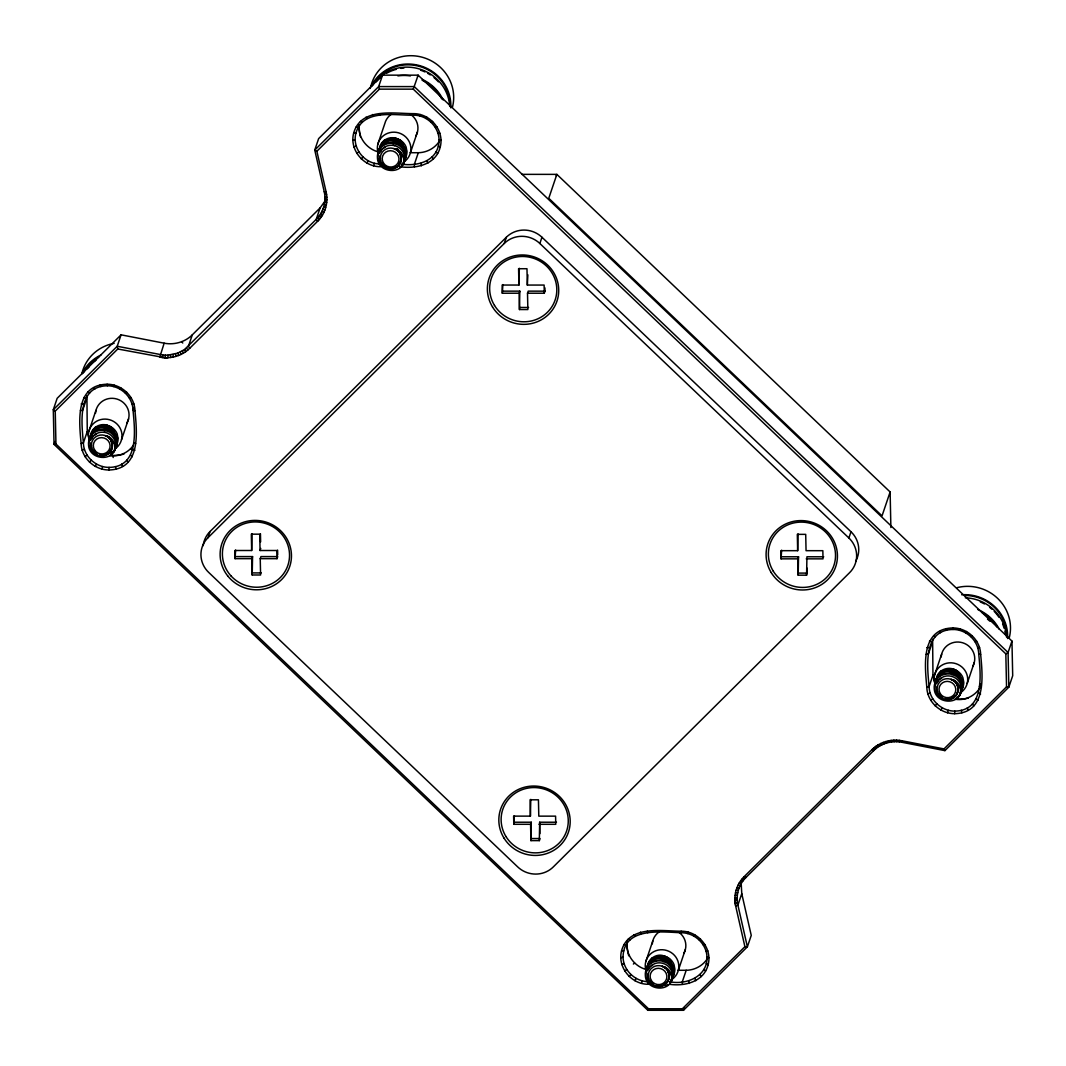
<?xml version="1.0" encoding="UTF-8"?>
<svg xmlns="http://www.w3.org/2000/svg" width="1066" height="1066" viewBox="0 0 1066 1066"><rect width="100%" height="100%" fill="white"/><g stroke="black" fill="none" stroke-linecap="round" stroke-linejoin="round"><path stroke-width="1.5" d="M325.903 199.808L320.12 207.897L192.293 334.857C185.058 342.093 174.144 345.171 164.151 343.185L121.084 334.831L57.164 398.311L53.3 409.744L54.046 444.375L647.861 1010.288L683.466 1010.302L747.373 946.821L737.899 905.101C735.607 895.347 738.711 884.567 745.88 877.545L873.707 750.597C880.942 743.348 891.856 740.27 901.849 742.269L944.916 750.624L1008.836 687.144L1012.7 675.711L1011.954 641.079L418.139 75.166L382.534 75.153L318.627 138.633L314.75 150.066L324.237 191.773C326.529 201.541 323.411 212.321 316.242 219.329L184.578 349.515L177.915 353.086L167.962 355.178L167.922 357.736L165.19 357.763L117.766 348.995L55.245 411.103L55.952 444.042L648.501 1008.769L682.373 1008.782L744.907 946.675L747.373 946.821L751.25 935.388L741.763 893.668L741.216 883.727M899.304 741.869L899.331 740.364C889.457 739.218 879.117 742.602 872.041 749.638L744.161 876.652C736.539 884.127 733.235 895.587 735.66 905.98L744.907 946.675M942.571 697.724A10.527 10.167 18.7 0 1 938.426 683.786A10.527 10.167 18.7 0 1 952.671 680.055C957.361 682.573 959.733 688.929 956.935 693.673M401.309 158.248L401.003 160.899A10.593 9.98 18.5 0 1 399.23 164.51L398.391 165.47A10.527 10.167 18.7 0 1 384.24 166.069A10.527 10.167 18.7 0 1 382.094 152.398A10.527 10.167 18.7 0 1 395.872 149.413C402.282 152.665 403.215 162.685 397.351 166.936A11.046 10.54 23.9 0 1 392.968 168.908A11.433 11.006 28.2 0 1 387.891 168.788L383.72 166.816A11.806 11.46 27.5 0 1 379.216 160.193L378.963 155.529M956.588 683.786C959.173 688.156 958.374 694.512 954.15 697.59L951.645 698.27M90.077 442.457L90.317 447.12A11.806 11.46 27.5 0 0 94.821 453.756L98.991 455.715A11.433 11.006 28.2 0 0 104.068 455.848A11.046 10.54 23.9 0 0 108.452 453.876C114.328 449.639 113.316 439.605 106.973 436.34A10.527 10.167 18.7 0 0 92.729 440.071A10.527 10.167 18.7 0 0 96.873 454.023M646.875 973.098L647.115 977.762A11.806 11.46 27.5 0 0 651.619 984.398L655.79 986.356A11.433 11.006 28.2 0 0 660.867 986.49A11.046 10.54 23.9 0 0 665.264 984.518C671.14 980.24 670.208 970.247 663.785 966.982A10.527 10.167 18.7 0 0 649.527 970.713A10.527 10.167 18.7 0 0 653.671 984.664M935.775 686.171L936.015 690.835A11.806 11.46 27.5 0 0 940.518 697.457L944.689 699.416A11.433 11.006 28.2 0 0 949.766 699.549A11.046 10.54 23.9 0 0 954.15 697.59M954.656 713.687C986.756 712.927 982.719 676.67 980.653 654.364C980.294 639.866 967.168 627.874 952.831 627.941C920.704 628.753 924.768 664.891 926.82 687.264C927.167 701.774 940.332 713.74 954.656 713.687L954.79 711.115C985.131 710.636 980.587 674.312 978.735 653.978C978.441 640.546 966.316 629.42 953.031 629.473C922.703 629.953 927.233 666.277 929.086 686.611C929.379 700.042 941.505 711.169 954.79 711.115M108.945 469.986C141.085 469.173 137.021 433.023 134.969 410.65C134.609 396.152 121.444 384.186 107.12 384.226C75.02 384.986 79.057 421.257 81.123 443.563C81.482 458.047 94.608 470.039 108.945 469.986L109.092 467.401C139.433 466.921 134.889 430.611 133.037 410.263C132.744 396.845 120.618 385.705 107.333 385.772C77.005 386.252 81.536 422.562 83.388 442.91C83.694 456.328 95.807 467.468 109.092 467.401M164.151 343.185L159.78 357.15C170.453 359.189 182.019 356.017 189.735 348.276L317.615 221.262C325.237 213.786 328.541 202.327 326.116 191.947L316.869 151.252L314.75 150.066L378.67 86.586L382.534 75.153M165.19 357.763L165.39 355.191L167.962 355.178M378.23 154.623L379.376 148.88L382.854 144.177A13.951 13.605 8.4 0 1 390.982 140.779A13.951 13.472 5.7 0 1 399.603 142.857A13.951 13.338 8.4 0 1 405.227 149.493A13.951 13.245 14.3 0 1 405.586 157.941A13.951 13.232 21.1 0 1 404.454 160.553M646.143 972.192L647.275 966.449L650.753 961.745A13.951 13.605 8.4 0 1 658.895 958.361A13.951 13.472 5.7 0 1 667.516 960.426A13.951 13.338 8.4 0 1 673.139 967.062A13.951 13.245 14.3 0 1 673.499 975.51A13.951 13.232 21.1 0 1 672.366 978.122M935.029 685.265L936.175 679.522L939.652 674.818A13.951 13.605 8.4 0 1 947.781 671.42A13.951 13.472 5.7 0 1 956.402 673.499A13.951 13.338 8.4 0 1 962.025 680.135A13.951 13.245 14.3 0 1 962.398 688.583A13.951 13.232 21.1 0 1 961.252 691.194M901.849 742.269L901.996 740.777L899.331 740.364M380.855 164.137L380.589 166.696C363.639 166.976 349.195 149.76 353.659 133.13C360.908 107.346 393.514 113.596 413.288 113.649C430.158 113.369 444.629 130.452 440.231 147.055C435.967 164.804 415.62 169.068 399.923 166.709M89.571 440.764L87.265 431.477L86.919 395.646M379.216 163.924C364.199 163.578 352.007 147.961 355.871 133.303C362.84 108.439 394.567 115.581 413.368 115.168C428.985 114.862 442.417 130.638 438.353 146.002C434.462 162.165 416.007 166.296 401.642 164.151M359.375 125.042C357.523 137.114 366.651 148.867 378.19 151.865M669.541 981.719C686.024 985.197 707.584 976.616 706.985 957.241C706.691 943.81 694.566 932.683 681.281 932.737C661.213 932.03 623.463 926.66 623.05 957.215C623.357 970.646 635.483 981.773 648.768 981.719L648.488 984.278C631.618 984.544 617.161 967.462 621.545 950.859C628.62 924.928 661.4 931.124 681.187 931.218C698.137 930.938 712.581 948.154 708.117 964.797C703.92 981.706 684.705 986.596 669.448 984.278M627.461 941.025C624.809 953.564 633.95 966.342 646.103 969.447M935.268 684.479L932.963 675.178L932.617 639.36M958.107 688.889L957.801 691.541A10.593 9.98 18.5 0 1 956.029 695.152L955.189 696.111A10.527 10.167 18.7 0 1 945.116 698.75M90.61 437.06C90.197 426.08 104.695 420.404 111.957 428.292M379.496 150.133C379.083 139.153 393.581 133.477 400.856 141.365M647.408 967.701C646.969 957.948 659.614 951.205 666.93 957.801M936.294 680.774C935.868 669.315 951.258 664.038 958.294 672.593M162.445 357.563L162.818 355.005L165.39 355.191M104.455 431.53L104.881 429.078L96.886 430.158A13.951 13.631 11.5 0 0 90.916 435.421L89.744 437.833A13.951 13.645 22.1 0 0 89.078 440.418M393.341 144.603L393.767 142.151L385.785 143.217A13.951 13.631 11.5 0 0 379.802 148.494L378.643 150.892A13.951 13.645 22.1 0 0 377.977 153.477M91.823 434.701L92.156 432.809M380.709 147.761L381.055 145.882M113.875 386.598L114.195 385.132M419.897 116.007L420.231 114.542M687.81 933.576L688.143 932.11M959.573 630.312L959.92 628.847M373.633 165.816L374.326 163.298M641.545 983.385L642.225 980.88M947.581 712.781L948.26 710.276M101.856 469.08L102.563 466.562M89.584 438.619L93.955 431.104A13.951 13.605 8.4 0 1 102.083 427.719A13.951 13.472 5.7 0 1 110.704 429.785A13.951 13.338 8.4 0 1 116.327 436.42A13.951 13.245 14.3 0 1 116.7 444.868A13.951 13.232 21.1 0 1 115.554 447.48M55.019 441.511L54.046 444.375L55.952 444.042M86.559 398.817L82.682 410.25L80.403 410.637M87.265 431.477L83.388 442.91L81.123 443.563M121.084 334.831L117.207 346.263L53.3 409.744L55.245 411.103M88.918 431.184L95.953 410.397M121.537 439.645L128.573 418.871M134.01 407.412L133.037 410.263L134.969 410.65M192.293 334.857L188.429 346.29L189.735 348.276M850.988 531.747L848.882 537.984A25.278 24.398 18.7 0 1 849.629 572.629L553.307 866.925A25.278 24.398 18.7 0 1 517.703 866.911L208.683 572.402A25.278 24.398 18.7 0 1 207.937 537.77L210.042 531.534L506.35 237.238A25.278 24.398 18.7 0 1 541.968 237.252L850.988 531.747A25.278 24.398 18.7 0 1 855.625 561.316M320.12 207.897L316.242 219.329L317.615 221.262L322.492 215.012L320.853 213.44M235.773 556.585L252.549 556.585L251.856 558.664L235.066 558.664L235.626 550.056M377.817 144.256L384.853 123.469A16.843 16.27 18.7 0 1 391.249 114.315M235.066 558.664L234.893 550.496L251.669 550.496L252.056 533.733M251.856 558.664L252.202 574.987L260.597 575L260.237 558.664L277.027 558.677L276.854 550.509L260.064 550.509L260.77 548.43M252.202 574.987L252.549 556.585M260.237 558.664L260.943 556.585L277.733 556.599L277.027 558.677M410.423 152.718L417.459 131.931M439.832 140.485C435.354 148.001 427 152.585 418.298 152.718L414.421 164.151L414.434 166.709M207.937 537.77L504.245 243.474L506.35 237.238M503.032 291.138L519.822 291.138L519.115 293.217L502.326 293.217L502.885 284.595M502.326 293.217L502.153 285.048L518.942 285.048L519.329 268.286M848.882 537.984L539.849 243.488L541.968 237.252M519.115 293.217L519.462 309.54L527.857 309.553L527.51 293.217L544.286 293.23L544.113 285.062L527.337 285.062L527.857 274.815M519.462 309.54L519.822 291.138M527.51 293.217L528.216 291.138L544.993 291.151L544.926 287.887M544.286 293.23L544.993 291.151M514.492 822.219L531.281 822.219L530.575 824.298L513.799 824.298L514.358 815.677M513.799 824.298L513.612 816.13L530.402 816.13L530.788 799.367M531.641 838.542L540.022 838.542L539.329 840.621L530.935 840.621L531.281 822.219M539.329 840.621L539.676 822.219L556.465 822.232M781.764 556.772L798.541 556.772L797.848 558.851L781.058 558.851L781.618 550.229M645.73 961.825L652.765 941.038M781.058 558.851L780.885 550.682L797.661 550.682L798.048 533.906M807.189 568.205L806.589 575.174L798.194 575.174L798.541 556.772M806.589 575.174L806.935 556.772L823.725 556.785M678.336 970.3L685.371 949.513M707.744 958.054C703.267 965.569 694.912 970.153 686.198 970.287L682.333 981.719L682.333 984.291M684.439 1007.437L683.466 1010.302L682.373 1008.782M741.763 893.668L737.899 905.101L735.66 905.98L734.887 898.065L737.166 897.652M556.212 175.89L556.865 174.371L890.123 491.972L882.035 515.877L548.763 198.276L556.865 174.371L521.967 174.358M932.257 642.531L928.379 653.964L926.101 654.351M932.963 675.178L929.086 686.611L926.82 687.264M934.615 674.898L941.651 654.111M967.222 683.359L974.257 662.572M980.414 683.772L979.441 686.637L981.373 687.29M1011.954 641.079L1008.076 652.512L1008.836 687.144L1006.544 686.824L944.01 748.918L901.996 740.777M110.917 454.063A13.951 13.245 22.4 0 0 115.648 447.986A13.951 13.245 15.4 0 0 115.981 440.298A13.951 13.325 9.1 0 0 109.598 432.063L104.468 430.278L100.857 430.251A13.951 13.578 7.2 0 0 91.569 435.181A13.951 13.658 17.4 0 0 88.558 445.122C89.184 459.579 112.343 462.178 115.474 448.106A13.591 13.005 14.9 0 0 113.422 437.886L111.663 435.861A13.245 12.739 10.9 0 0 105.667 432.596A12.872 12.486 10.3 0 0 97.646 433.102L93.075 436.234L90.65 440.205M399.817 167.135A13.951 13.245 22.4 0 0 404.534 161.059A13.951 13.245 15.4 0 0 404.867 153.371A13.951 13.325 9.1 0 0 398.484 145.136L393.367 143.35L389.743 143.324A13.951 13.578 7.2 0 0 380.455 148.254A13.951 13.658 17.4 0 0 377.457 158.194C378.084 172.639 401.229 175.237 404.374 161.166A13.591 13.005 14.9 0 0 402.322 150.959L400.563 148.92A13.245 12.739 10.9 0 0 394.567 145.669M669.715 983.012A13.951 13.245 22.4 0 0 672.446 978.628A13.951 13.245 15.4 0 0 672.779 970.939A13.951 13.325 9.1 0 0 666.397 962.705L661.28 960.919L657.655 960.892A13.951 13.578 7.2 0 0 648.368 965.823A13.951 13.658 17.4 0 0 645.356 975.763C645.996 990.221 669.142 992.819 672.273 978.748A13.591 13.005 14.9 0 0 670.221 968.528L668.462 966.502A13.245 12.739 10.9 0 0 662.466 963.238A12.872 12.486 10.3 0 0 654.444 963.744L649.874 966.875L647.448 970.846M956.615 697.777A13.951 13.245 22.4 0 0 961.345 691.701A13.951 13.245 15.4 0 0 961.665 684.012A13.951 13.325 9.1 0 0 955.283 675.777L950.166 673.992L946.555 673.965A13.951 13.578 7.2 0 0 937.267 678.895A13.951 13.658 17.4 0 0 934.256 688.836C934.882 703.28 958.041 705.879 961.172 691.807A13.591 13.005 14.9 0 0 959.12 681.6L957.361 679.562A13.245 12.739 10.9 0 0 951.365 676.31A12.872 12.486 10.3 0 0 943.343 676.803L938.773 679.935L936.348 683.906M113.502 452.424C117.22 445.801 112.929 436.514 105.214 435.674L108.945 436.873M402.402 165.483C406.119 158.861 401.829 149.586 394.114 148.747L397.831 149.946M670.301 983.065C674.018 976.443 669.741 967.155 662.026 966.316L665.744 967.515M959.2 696.125C962.918 689.502 958.627 680.228 950.912 679.388L954.643 680.588M116.474 445.268L117.487 437.646L113.302 430.184A13.951 13.418 6.3 0 0 105.267 426.52A13.951 13.552 6.4 0 0 96.606 428.279A13.951 13.645 12.6 0 0 90.797 434.795A13.951 13.645 23.1 0 0 89.771 440.551M405.373 158.341L406.386 150.719L402.188 143.244A13.951 13.418 6.3 0 0 394.154 139.593A13.951 13.552 6.4 0 0 385.492 141.352A13.951 13.645 12.6 0 0 379.696 147.854A13.951 13.645 23.1 0 0 378.657 153.624M648.954 963.451L652.272 957.761M937.853 676.524L941.171 670.82M93.075 436.234L91.663 438.099M394.567 145.656A12.872 12.486 10.3 0 0 386.545 146.162L381.961 149.293L379.549 153.264M1006.544 686.824L1005.824 653.871L413.275 89.158L418.139 75.166L417.499 76.685M649.874 966.875L648.461 968.741M938.773 679.935L937.36 681.814M647.861 1010.288L648.501 1008.769M668.049 980.613L669.235 975.683A10.527 10.167 18.7 0 0 664.345 967.328M941.012 710.156L942.131 707.824M95.274 466.442L96.433 464.123M366.997 163.151L368.196 160.859M634.91 980.733L636.096 978.428M92.902 430.784L95.474 427.12M381.788 143.843L384.373 140.179M119.992 389.05L120.778 387.757M965.689 632.764L966.516 631.485M95.967 433.915L94.434 434.968M384.866 146.975L383.32 148.027M652.765 964.557L651.233 965.609M941.664 677.63L940.119 678.669M426.027 118.459L426.866 117.193M693.939 936.028L694.779 934.762M380.562 151.172L381.961 149.293M109.705 455.555C118.766 457.061 128.573 452.757 133.53 445.002M980.2 687.437C975.203 695.805 965.076 700.935 955.403 699.269M108.452 453.876L107.213 454.009L110.331 451.438A10.593 9.98 18.5 0 0 112.103 447.84L112.41 445.188A10.527 10.167 18.7 0 0 107.506 436.78L107.08 436.487M665.264 984.518L664.011 984.651L667.143 982.079A10.593 9.98 18.5 0 0 668.902 978.481L669.221 975.83L667.702 970.726M361.307 158.981L362.893 156.955M89.504 462.204L91.143 460.219M629.167 976.509L630.805 974.537M113.782 451.598L114.622 450.598M402.681 164.657L403.521 163.671M670.594 982.239L671.42 981.24M959.48 695.298L960.319 694.312M935.148 705.852L936.841 703.933M109.585 452.091L112.41 446.321L110.904 440.085M398.471 165.15L401.309 159.394L399.79 153.144M666.93 982.186L664.265 984.304M316.869 151.252L379.403 89.144L413.275 89.158M955.283 695.792L953.164 697.364M397.272 166.363L398.631 165.27M699.229 939.919L700.469 938.946M85.04 456.701L87.026 455.155M930.738 700.415L932.723 698.856M624.703 971.006L626.688 969.46M356.777 153.384L358.789 151.892M109.745 452.197L109.425 452.437A10.527 10.167 18.7 0 1 99.418 455.035M666.543 982.839L666.223 983.079A10.527 10.167 18.7 0 1 656.216 985.677M431.33 122.35L432.623 121.417M970.993 636.655L972.285 635.722M633.377 964.037L634.67 963.104M125.295 392.941L126.627 392.061M953.084 697.617L954.07 697.004M1005.824 653.871L1008.076 652.512L414.274 86.599L378.67 86.586L379.403 89.144M394.846 167.629L396.285 166.976M353.939 147.028L356.137 145.975M82.175 450.292L84.387 449.239M927.873 694.006L930.085 692.953M621.838 964.583L624.05 963.557M735.194 903.395L737.445 902.635M129.412 398.018L131.038 397.511M975.097 641.732L976.736 641.226M105.947 454.569L104.615 454.942M435.434 127.427L437.1 126.947M703.347 944.996L704.999 944.543M734.927 900.73L737.206 900.144M393.794 167.935L392.128 168.215M661.706 985.517L659.015 985.81M620.758 957.748L623.05 957.215M352.859 140.152L355.151 139.646M396.099 167.082L397.351 166.936M735.074 895.413L737.339 895.16M735.487 892.788L737.725 892.695M948.927 698.856L946.115 698.696M438.086 133.33L439.938 133.303M132.051 403.934L133.903 403.921M977.749 647.635L979.601 647.622M705.985 950.899L707.851 950.885M410.303 152.718L418.298 152.718M520.168 307.461L528.563 307.474M806.229 558.851L823.019 558.864L822.845 550.696L806.056 550.682L805.709 534.359L797.315 534.359L797.661 550.682M252.909 572.908L261.303 572.922M798.9 573.095L807.295 573.095M538.97 824.298L555.759 824.311L555.586 816.143L538.796 816.143L538.437 799.806L530.055 799.806L530.402 816.13M678.216 970.287L686.198 970.287M659.094 985.557L660.014 985.557M81.176 403.894L83.401 403.907M926.874 647.608L929.099 647.622M621.545 950.859L623.77 950.872M736.113 890.203L738.312 890.283M353.659 133.13L355.871 133.303M324.237 191.773L326.116 191.947M736.966 887.685L739.111 887.925M324.69 194.252L326.596 194.532M162.818 355.005L117.207 346.263L117.766 348.995M738.018 885.246L740.097 885.633M356.137 126.987L358.256 127.4M978.735 653.978L980.653 654.364M324.93 196.744L326.849 197.183M388.41 167.828L389.317 168.055M656.31 985.41L657.216 985.624M83.761 397.498L85.8 398.004M929.459 641.199L931.497 641.719M624.13 944.463L626.168 944.969M439.072 139.673L441.018 140.166M739.284 882.915L741.283 883.447M706.985 957.241L708.917 957.761M403.548 157.635L402.775 155.516M960.346 688.276L959.573 686.158M114.648 444.562L113.889 442.457M671.447 975.203L670.687 973.098M399.99 140.539L398.284 139.38M324.97 199.235L326.889 199.848M956.802 671.18L955.083 670.021M111.104 427.466L109.398 426.32M133.743 442.923L135.675 443.576M740.737 880.689L742.642 881.355M324.784 201.727L326.702 202.513M742.376 878.584L744.188 879.383M324.41 204.179L326.289 205.138M744.161 876.652L745.88 877.545M385.879 166.762L386.612 167.162M360.441 121.391L362.147 122.323M933.683 635.709L935.388 636.642M87.985 391.995L89.691 392.941M130.612 448.799L132.317 449.745M628.354 938.959L630.059 939.892M438.353 146.002L440.231 147.055M978.721 692.967L980.6 694.019M133.023 449.266L134.902 450.318M873.707 750.597L872.041 749.638L878.371 744.761L879.663 746M323.811 206.604L325.663 207.71M396.405 148.587L398.404 150.053M706.265 963.584L708.117 964.797M397.645 150.679L395.979 149.546M954.443 681.321L952.777 680.188M873.987 747.866L875.559 748.905M107.506 436.78L108.759 437.606M665.557 968.248L663.878 967.128M323.025 208.963L324.81 210.229M941.038 696.258L942.184 697.111M876.119 746.227L877.545 747.373M397.338 148.88L398.484 149.813M703.88 969.487L705.639 970.926M322.025 211.241L323.758 212.667M435.967 151.918L437.646 153.464M976.336 698.87L978.015 700.429M130.638 455.169L132.317 456.714M669.395 959.533L667.902 958.107M939.239 631.485L940.518 632.751M366.011 117.167L367.277 118.433M633.91 934.749L635.189 936.001M319.48 215.532L321.039 217.237M880.756 743.495L881.888 744.801M93.675 387.678L94.821 389.05M317.948 217.491L319.4 219.343M883.234 742.416L884.22 743.788M181.78 341.653L182.766 343.039M972.445 703.946L973.791 705.919M432.076 156.982L433.422 158.954M699.976 974.564L701.335 976.536M126.747 460.232L128.093 462.218M99.898 385.146L100.844 386.598M186.577 347.982L187.789 350.061M885.806 741.536L886.632 742.975M944.01 748.918L944.916 750.624M945.769 628.847L946.528 630.312M372.527 114.515L373.3 115.994M640.439 932.097L641.199 933.563M184.578 349.515L185.671 351.687M400.363 152.451L401.402 154.983M888.444 740.87L889.097 742.349M182.459 350.887L183.405 353.152M426.946 160.873L427.866 163.178M694.845 978.441L695.778 980.747M121.617 464.123L122.537 466.428M180.234 352.073L181.033 354.432M967.315 707.837L968.101 710.236M401.056 153.464L401.322 154.277M891.136 740.417L891.616 741.923M177.915 353.086L178.542 355.511M647.342 931.204L647.702 932.737M379.443 113.636L379.802 115.155M961.292 710.276L961.878 712.768M893.854 740.177L894.174 741.709M175.504 353.912L175.983 356.377M669.301 972.565L669.595 974.684M688.836 980.893L689.249 983.398M420.923 163.325L421.337 165.83M115.594 466.575L116.007 469.08M107.12 384.226L107.333 385.772M112.969 455.968L113.183 457.514M952.831 627.941L953.031 629.473M173.025 354.525L173.345 357.043M896.599 740.164L896.746 741.683M669.515 972.912L669.688 974.83M681.187 931.218L681.281 932.737M413.288 113.649L413.368 115.168M170.507 354.951L170.653 357.496M890.123 491.972L890.883 527.537M797.848 558.851L798.194 575.174M539.676 822.219L539.916 833.652M527.337 285.062L526.977 268.725L518.582 268.725L518.942 285.048M530.575 824.298L530.935 840.621M277.586 550.069L277.693 554.96M260.45 533.733L260.624 541.888M260.064 550.509L259.718 534.173L251.323 534.173L251.669 550.496M203.193 545.659A25.278 24.398 18.7 0 1 210.042 531.534M504.245 243.474A25.278 24.398 18.7 0 1 539.849 243.488M410.49 114.328A16.843 16.27 18.7 0 1 415.873 135.875M378.004 152.704A16.843 16.27 18.7 0 1 387.598 133.317A16.843 16.27 18.7 0 1 408.731 140.752A16.843 16.27 18.7 0 1 404.041 161.872M404.48 159.314A13.951 13.245 23 0 0 405.573 157.568A13.951 13.232 18.2 0 0 406.985 151.585L406.079 146.935A13.951 13.338 8.4 0 0 398.764 139.419A13.951 13.458 5.6 0 0 390.756 138.38L383.507 141.805A13.951 13.658 17.4 0 0 379.096 151.265M393.767 142.151A13.925 13.365 6.9 0 1 401.682 146.069A13.951 13.285 11.3 0 1 405.6 153.744A13.951 13.232 17.7 0 1 403.921 161.992A13.951 13.258 24.5 0 1 402.175 164.257M379.136 161.352A13.951 13.591 29.9 0 1 378.23 158.821M396.432 149.746A10.527 10.167 18.7 0 1 401.309 158.128M393.9 138.287A10.527 10.167 18.7 0 1 403.095 143.39M370.955 85.946A42.12 40.668 18.7 0 1 421.723 57.098A42.12 40.668 18.7 0 1 452.477 107.093M370.089 88.491A42.12 40.668 18.7 0 1 418.139 65.226A42.12 40.668 18.7 0 1 450.811 107.893M372.847 84.827A41.281 39.855 18.7 0 1 418.711 66.199A41.281 39.855 18.7 0 1 450.025 104.854M376.111 81.842A41.281 39.855 18.7 0 1 380.349 77.631M386.532 73.301A41.281 39.855 18.7 0 1 396.365 69.317M400.856 68.397A41.281 39.855 18.7 0 1 403.921 68.064M420.604 70.196A41.281 39.855 18.7 0 1 424.921 71.928M427.653 73.314A41.281 39.855 18.7 0 1 430.291 74.9M434.022 77.645A41.281 39.855 18.7 0 1 438.446 81.869M371.834 86.239A42.12 40.668 18.7 0 1 417.845 68.53A42.12 40.668 18.7 0 1 449.745 106.453M397.898 75.899A42.12 40.668 18.7 0 1 410.41 75.913M422.456 79.497A42.12 40.668 18.7 0 1 443.136 99.951M422.109 80.243A41.281 39.855 18.7 0 1 441.697 98.911M360.441 136.781A42.12 40.668 18.7 0 1 359.242 124.642M95.514 413.208A16.843 16.27 18.7 0 1 116.967 399.057A16.843 16.27 18.7 0 1 126.974 422.802M89.104 439.645A16.843 16.27 18.7 0 1 98.698 420.244A16.843 16.27 18.7 0 1 119.832 427.679A16.843 16.27 18.7 0 1 115.141 448.799M115.581 446.241A13.951 13.245 23 0 0 116.674 444.495A13.951 13.232 18.2 0 0 118.086 438.512L117.18 433.862A13.951 13.338 8.4 0 0 109.878 426.36A13.951 13.458 5.6 0 0 101.87 425.307L94.621 428.745A13.951 13.658 17.4 0 0 90.197 438.193M104.881 429.078A13.925 13.365 6.9 0 1 112.796 432.996A13.951 13.285 11.3 0 1 116.7 440.671A13.951 13.232 17.7 0 1 115.021 448.919M113.289 451.185A13.951 13.258 24.5 0 1 111.064 453.037M90.237 448.293A13.951 13.591 29.9 0 1 89.331 445.748M105.001 425.214A10.527 10.167 18.7 0 1 114.209 430.318M82.055 372.873A42.12 40.668 18.7 0 1 114.142 343.345M81.816 374.033A42.12 40.668 18.7 0 1 100.99 354.991M83.961 371.754A41.281 39.855 18.7 0 1 98.698 357.123M87.225 368.769A41.281 39.855 18.7 0 1 89.251 366.584M82.935 373.167A42.12 40.668 18.7 0 1 95.887 360.308M123.976 454.063A42.12 40.668 18.7 0 1 110.011 455.342M652.312 943.85A16.843 16.27 18.7 0 1 659.148 931.897M678.402 931.897A16.843 16.27 18.7 0 1 683.772 953.444M645.903 970.287A16.843 16.27 18.7 0 1 655.95 950.712A16.843 16.27 18.7 0 1 677.097 959.173A16.843 16.27 18.7 0 1 670.727 980.2M672.38 976.882A13.951 13.245 23 0 0 673.472 975.137A13.951 13.232 18.2 0 0 674.885 969.154L673.992 964.517A13.951 13.338 8.4 0 0 666.676 957.002A13.951 13.458 5.6 0 0 658.668 955.949L651.419 959.387A13.951 13.658 17.4 0 0 647.009 968.847M671.94 978.135A13.951 13.258 23.8 0 0 673.286 975.91L674.285 968.288L670.101 960.826A13.951 13.418 6.3 0 0 662.066 957.175A13.951 13.552 6.4 0 0 653.405 958.92A13.951 13.645 12.6 0 0 647.608 965.436A13.951 13.645 23.1 0 0 646.769 968.248M670.088 981.826A13.951 13.258 24.5 0 0 671.833 979.561A13.951 13.232 17.7 0 0 673.499 971.313A13.951 13.285 11.3 0 0 669.595 963.637A13.925 13.365 6.9 0 0 661.68 959.72L653.698 960.799A13.951 13.631 11.5 0 0 647.715 966.062L646.542 968.474A13.951 13.645 22.1 0 0 645.876 971.059M667.716 984.704A13.951 13.325 28.1 0 1 665.397 985.983M664.531 956.202A10.527 10.167 18.7 0 1 671.007 960.959M628.753 955.829A42.12 40.668 18.7 0 1 627.154 942.224M941.211 656.923A16.843 16.27 18.7 0 1 962.665 642.771A16.843 16.27 18.7 0 1 972.672 666.516M934.802 683.346A16.843 16.27 18.7 0 1 944.849 663.785A16.843 16.27 18.7 0 1 965.983 672.233A16.843 16.27 18.7 0 1 959.627 693.273M961.279 689.955A13.951 13.245 23 0 0 962.371 688.21A13.951 13.232 18.2 0 0 963.784 682.227L962.878 677.576A13.951 13.338 8.4 0 0 955.576 670.061A13.951 13.458 5.6 0 0 947.554 669.022L940.319 672.446A13.951 13.658 17.4 0 0 935.895 681.907M960.839 691.194A13.951 13.258 23.8 0 0 962.172 688.982L963.184 681.361L959 673.885A13.951 13.418 6.3 0 0 950.952 670.234A13.951 13.552 6.4 0 0 942.291 671.993A13.951 13.645 12.6 0 0 936.494 678.496A13.951 13.645 23.1 0 0 935.668 681.321M960.719 692.633A13.951 13.232 17.7 0 0 962.398 684.385A13.951 13.285 11.3 0 0 958.494 676.71A13.925 13.365 6.9 0 0 950.579 672.793L942.584 673.872A13.951 13.631 11.5 0 0 936.601 679.135L935.442 681.534A13.951 13.645 22.1 0 0 934.775 684.119M953.231 680.388A10.527 10.167 18.7 0 1 958.107 688.769M953.43 669.275A10.527 10.167 18.7 0 1 958.187 671.913M956.802 587.726A42.12 40.668 18.7 0 1 1009.275 637.735M961.692 594.775A42.12 40.668 18.7 0 1 1007.61 638.534M964.837 595.481A41.281 39.855 18.7 0 1 1006.824 635.496M980.307 601.944A41.281 39.855 18.7 0 1 984.451 603.956M989.608 607.327A41.281 39.855 18.7 0 1 991.993 609.286M994.192 611.391A41.281 39.855 18.7 0 1 999.015 617.334M1002.613 623.996A41.281 39.855 18.7 0 1 1004.145 628.26M1004.892 631.165A41.281 39.855 18.7 0 1 1005.411 634.137M965.316 597.799A42.12 40.668 18.7 0 1 1006.544 637.095M977.802 609.499A42.12 40.668 18.7 0 1 999.255 629.207M981.639 612.27A41.281 39.855 18.7 0 1 997.016 626.915M987.489 619.106A42.12 40.668 18.7 0 1 989.821 621.172M968.168 698.137A42.12 40.668 18.7 0 1 955.709 699.043M505.964 836.53A33.699 32.54 18.7 0 0 564.114 836.557A33.699 32.54 18.7 0 0 533.986 787.561A33.699 32.54 18.7 0 0 505.964 836.53M230.962 575.867A33.699 32.54 18.7 0 0 287.873 565.393A33.699 32.54 18.7 0 0 249.031 522.5A33.699 32.54 18.7 0 0 230.962 575.867M494.504 305.449A33.699 32.54 18.7 0 0 552.654 305.476A33.699 32.54 18.7 0 0 522.513 256.48A33.699 32.54 18.7 0 0 494.504 305.449M773.223 571.083A33.699 32.54 18.7 0 0 831.373 571.11A33.699 32.54 18.7 0 0 801.246 522.113A33.699 32.54 18.7 0 0 773.223 571.083M492.532 306.995A35.804 34.565 18.7 0 0 554.307 307.021A35.804 34.565 18.7 0 0 522.3 254.961A35.804 34.565 18.7 0 0 492.532 306.995M771.251 572.629A35.804 34.565 18.7 0 0 833.039 572.642A35.804 34.565 18.7 0 0 801.019 520.594A35.804 34.565 18.7 0 0 771.251 572.629M503.991 838.076A35.804 34.565 18.7 0 0 565.779 838.089A35.804 34.565 18.7 0 0 533.76 786.042A35.804 34.565 18.7 0 0 503.991 838.076M227.924 576.186A35.804 34.565 18.7 0 0 289.019 568.418A35.804 34.565 18.7 0 0 250.417 520.701A35.804 34.565 18.7 0 0 227.924 576.186M383.427 162.965A8.421 8.128 18.7 0 0 397.964 162.965A8.421 8.128 18.7 0 0 390.423 150.719A8.421 8.128 18.7 0 0 383.427 162.965M94.528 449.892A8.421 8.128 18.7 0 0 109.065 449.892A8.421 8.128 18.7 0 0 101.537 437.646A8.421 8.128 18.7 0 0 94.528 449.892M651.326 980.533A8.421 8.128 18.7 0 0 665.864 980.533A8.421 8.128 18.7 0 0 658.335 968.288A8.421 8.128 18.7 0 0 651.326 980.533M940.225 693.606A8.421 8.128 18.7 0 0 954.763 693.606A8.421 8.128 18.7 0 0 947.234 681.361A8.421 8.128 18.7 0 0 940.225 693.606"/></g></svg>
